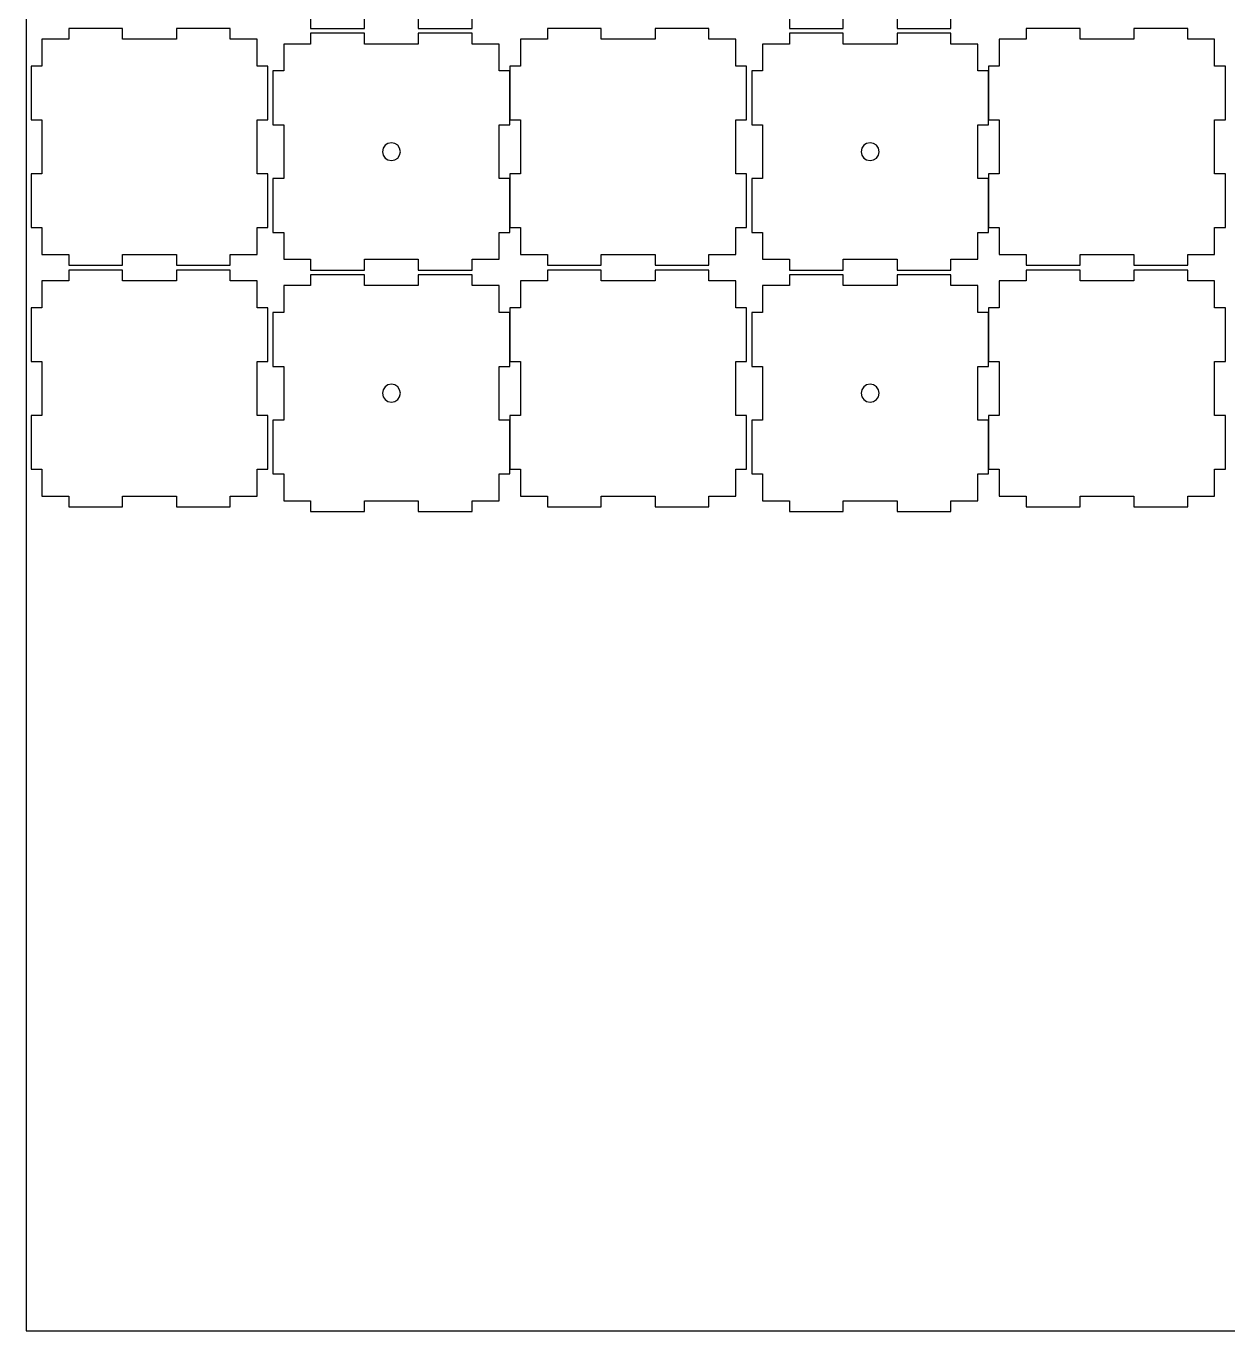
# Model space of a CAD drawing. Extents: x -14 to 2177, y -971 to 618.
# Drawn here: x 1426.9 to 1761.8, y -146.6 to 217.1 of the extents above; entities that cross this region are included whole.
import ezdxf

# ---------------------------------------------------------------- set-up
doc = ezdxf.new("R2010")
doc.units = 0

msp = doc.modelspace()

# ---------------------------------------------------------------- linework, layer by layer
at = {"layer": 'Layer 1'}
for p, q in [((1426.93, 603.437), (1426.93, -146.563)), ((1506.22, 219.451), (1506.22, 216.451)), ((1521.22, 216.451), (1521.22, 219.451)), ((1536.22, 219.451), (1536.22, 216.451)), ((1551.22, 216.451), (1551.22, 219.451)), ((1639.63, 219.451), (1639.63, 216.451)), ((1654.63, 216.451), (1654.63, 219.451)), ((1669.63, 219.451), (1669.63, 216.451)), ((1684.63, 216.451), (1684.63, 219.451)), ((1453.82, 216.451), (1438.82, 216.451)), ((1438.82, 216.451), (1438.82, 213.451)), ((1453.82, 213.451), (1453.82, 216.451)), ((1483.82, 216.451), (1468.82, 216.451)), ((1468.82, 216.451), (1468.82, 213.451)), ((1483.82, 213.451), (1483.82, 216.451)), ((1506.22, 216.451), (1521.22, 216.451)), ((1521.22, 215.118), (1506.22, 215.118)), ((1506.22, 215.118), (1506.22, 212.118)), ((1521.22, 212.118), (1521.22, 215.118)), ((1536.22, 216.451), (1551.22, 216.451)), ((1551.22, 215.118), (1536.22, 215.118)), ((1536.22, 215.118), (1536.22, 212.118)), ((1551.22, 212.118), (1551.22, 215.118)), ((1587.22, 216.451), (1572.22, 216.451)), ((1572.22, 216.451), (1572.22, 213.451)), ((1587.22, 213.451), (1587.22, 216.451)), ((1617.22, 216.451), (1602.22, 216.451)), ((1602.22, 216.451), (1602.22, 213.451)), ((1617.22, 213.451), (1617.22, 216.451)), ((1639.63, 216.451), (1654.63, 216.451)), ((1654.63, 215.118), (1639.63, 215.118)), ((1639.63, 215.118), (1639.63, 212.118)), ((1654.63, 212.118), (1654.63, 215.118)), ((1669.63, 216.451), (1684.63, 216.451)), ((1684.63, 215.118), (1669.63, 215.118)), ((1669.63, 215.118), (1669.63, 212.118)), ((1684.63, 212.118), (1684.63, 215.118)), ((1720.63, 216.451), (1705.63, 216.451)), ((1705.63, 216.451), (1705.63, 213.451)), ((1720.63, 213.451), (1720.63, 216.451)), ((1750.63, 216.451), (1735.63, 216.451)), ((1735.63, 216.451), (1735.63, 213.451)), ((1750.63, 213.451), (1750.63, 216.451)), ((1438.82, 213.451), (1431.32, 213.451)), ((1431.32, 213.451), (1431.32, 205.951)), ((1468.82, 213.451), (1453.82, 213.451)), ((1491.32, 213.451), (1483.82, 213.451)), ((1491.32, 205.951), (1491.32, 213.451)), ((1506.22, 212.118), (1498.72, 212.118)), ((1498.72, 212.118), (1498.72, 204.618)), ((1536.22, 212.118), (1521.22, 212.118)), ((1558.72, 212.118), (1551.22, 212.118)), ((1558.72, 204.618), (1558.72, 212.118)), ((1572.22, 213.451), (1564.72, 213.451)), ((1564.72, 213.451), (1564.72, 205.951)), ((1602.22, 213.451), (1587.22, 213.451)), ((1624.72, 213.451), (1617.22, 213.451)), ((1624.72, 205.951), (1624.72, 213.451)), ((1639.63, 212.118), (1632.13, 212.118)), ((1632.13, 212.118), (1632.13, 204.618)), ((1669.63, 212.118), (1654.63, 212.118)), ((1692.13, 212.118), (1684.63, 212.118)), ((1692.13, 204.618), (1692.13, 212.118)), ((1705.63, 213.451), (1698.13, 213.451)), ((1698.13, 213.451), (1698.13, 205.951)), ((1735.63, 213.451), (1720.63, 213.451)), ((1758.13, 213.451), (1750.63, 213.451)), ((1758.13, 205.951), (1758.13, 213.451)), ((1431.32, 205.951), (1428.32, 205.951)), ((1428.32, 205.951), (1428.32, 190.951)), ((1494.32, 205.951), (1491.32, 205.951)), ((1494.32, 190.951), (1494.32, 205.951)), ((1498.72, 204.618), (1495.72, 204.618)), ((1495.72, 204.618), (1495.72, 189.618)), ((1561.72, 204.618), (1558.72, 204.618)), ((1564.72, 205.951), (1561.72, 205.951)), ((1561.72, 205.951), (1561.72, 190.951)), ((1561.72, 189.618), (1561.72, 204.618)), ((1627.72, 205.951), (1624.72, 205.951)), ((1627.72, 190.951), (1627.72, 205.951)), ((1632.13, 204.618), (1629.13, 204.618)), ((1629.13, 204.618), (1629.13, 189.618)), ((1695.13, 204.618), (1692.13, 204.618)), ((1698.13, 205.951), (1695.13, 205.951)), ((1695.13, 205.951), (1695.13, 190.951)), ((1695.13, 189.618), (1695.13, 204.618)), ((1761.13, 205.951), (1758.13, 205.951)), ((1761.13, 190.951), (1761.13, 205.951)), ((1428.32, 190.951), (1431.32, 190.951)), ((1431.32, 190.951), (1431.32, 175.951)), ((1491.32, 175.951), (1491.32, 190.951)), ((1491.32, 190.951), (1494.32, 190.951)), ((1495.72, 189.618), (1498.72, 189.618)), ((1498.72, 189.618), (1498.72, 174.618)), ((1558.72, 174.618), (1558.72, 189.618)), ((1558.72, 189.618), (1561.72, 189.618)), ((1561.72, 190.951), (1564.72, 190.951)), ((1564.72, 190.951), (1564.72, 175.951)), ((1624.72, 175.951), (1624.72, 190.951)), ((1624.72, 190.951), (1627.72, 190.951)), ((1629.13, 189.618), (1632.13, 189.618)), ((1632.13, 189.618), (1632.13, 174.618)), ((1692.13, 174.618), (1692.13, 189.618)), ((1692.13, 189.618), (1695.13, 189.618)), ((1695.13, 190.951), (1698.13, 190.951)), ((1698.13, 190.951), (1698.13, 175.951)), ((1758.13, 175.951), (1758.13, 190.951)), ((1758.13, 190.951), (1761.13, 190.951)), ((1526.416464, 183.091112), (1526.22, 182.118)), ((1526.22, 182.118), (1526.416463, 181.144892)), ((1526.952237, 183.885766), (1526.416464, 183.091112)), ((1527.746892, 184.421537), (1526.952237, 183.885766)), ((1528.72, 184.618), (1527.746892, 184.421537)), ((1529.693112, 184.421536), (1528.72, 184.618)), ((1530.487766, 183.885762), (1529.693112, 184.421536)), ((1531.023537, 183.091108), (1530.487766, 183.885762)), ((1531.023536, 181.144888), (1531.22, 182.118)), ((1531.22, 182.118), (1531.023537, 183.091108)), ((1659.826464, 183.091112), (1659.63, 182.118)), ((1659.63, 182.118), (1659.826463, 181.144892)), ((1660.362238, 183.885766), (1659.826464, 183.091112)), ((1661.156892, 184.421537), (1660.362238, 183.885766)), ((1662.13, 184.618), (1661.156892, 184.421537)), ((1663.103112, 184.421536), (1662.13, 184.618)), ((1663.897766, 183.885762), (1663.103112, 184.421536)), ((1664.433537, 183.091108), (1663.897766, 183.885762)), ((1664.433536, 181.144888), (1664.63, 182.118)), ((1664.63, 182.118), (1664.433537, 183.091108)), ((1526.416463, 181.144892), (1526.952234, 180.350237)), ((1526.952234, 180.350237), (1527.746888, 179.814464)), ((1527.746888, 179.814464), (1528.72, 179.618)), ((1528.72, 179.618), (1529.693108, 179.814463)), ((1528.72, 179.618), (1528.72, 179.618)), ((1529.693108, 179.814463), (1530.487763, 180.350234)), ((1530.487763, 180.350234), (1531.023536, 181.144888)), ((1659.826463, 181.144892), (1660.362234, 180.350237)), ((1660.362234, 180.350237), (1661.156888, 179.814464)), ((1661.156888, 179.814464), (1662.13, 179.618)), ((1662.13, 179.618), (1663.103108, 179.814463)), ((1662.13, 179.618), (1662.13, 179.618)), ((1663.103108, 179.814463), (1663.897762, 180.350234)), ((1663.897762, 180.350234), (1664.433536, 181.144888)), ((1431.32, 175.951), (1428.32, 175.951)), ((1428.32, 175.951), (1428.32, 160.951)), ((1494.32, 175.951), (1491.32, 175.951)), ((1494.32, 160.951), (1494.32, 175.951)), ((1498.72, 174.618), (1495.72, 174.618)), ((1495.72, 174.618), (1495.72, 159.618)), ((1561.72, 174.618), (1558.72, 174.618)), ((1564.72, 175.951), (1561.72, 175.951)), ((1561.72, 175.951), (1561.72, 160.951)), ((1561.72, 159.618), (1561.72, 174.618)), ((1627.72, 175.951), (1624.72, 175.951)), ((1627.72, 160.951), (1627.72, 175.951)), ((1632.13, 174.618), (1629.13, 174.618)), ((1629.13, 174.618), (1629.13, 159.618)), ((1695.13, 174.618), (1692.13, 174.618)), ((1698.13, 175.951), (1695.13, 175.951)), ((1695.13, 175.951), (1695.13, 160.951)), ((1695.13, 159.618), (1695.13, 174.618)), ((1761.13, 175.951), (1758.13, 175.951)), ((1761.13, 160.951), (1761.13, 175.951)), ((1428.32, 160.951), (1431.32, 160.951)), ((1431.32, 160.951), (1431.32, 153.451)), ((1491.32, 153.451), (1491.32, 160.951)), ((1491.32, 160.951), (1494.32, 160.951)), ((1561.72, 160.951), (1564.72, 160.951)), ((1564.72, 160.951), (1564.72, 153.451)), ((1624.72, 153.451), (1624.72, 160.951)), ((1624.72, 160.951), (1627.72, 160.951)), ((1695.13, 160.951), (1698.13, 160.951)), ((1698.13, 160.951), (1698.13, 153.451)), ((1758.13, 153.451), (1758.13, 160.951)), ((1758.13, 160.951), (1761.13, 160.951)), ((1495.72, 159.618), (1498.72, 159.618)), ((1498.72, 159.618), (1498.72, 152.118)), ((1558.72, 152.118), (1558.72, 159.618)), ((1558.72, 159.618), (1561.72, 159.618)), ((1629.13, 159.618), (1632.13, 159.618)), ((1632.13, 159.618), (1632.13, 152.118)), ((1692.13, 152.118), (1692.13, 159.618)), ((1692.13, 159.618), (1695.13, 159.618)), ((1431.32, 153.451), (1438.82, 153.451)), ((1438.82, 153.451), (1438.82, 150.451)), ((1453.82, 150.451), (1453.82, 153.451)), ((1453.82, 153.451), (1468.82, 153.451)), ((1468.82, 153.451), (1468.82, 150.451)), ((1483.82, 150.451), (1483.82, 153.451)), ((1483.82, 153.451), (1491.32, 153.451)), ((1564.72, 153.451), (1572.22, 153.451)), ((1572.22, 153.451), (1572.22, 150.451)), ((1587.22, 150.451), (1587.22, 153.451)), ((1587.22, 153.451), (1602.22, 153.451)), ((1602.22, 153.451), (1602.22, 150.451)), ((1617.22, 150.451), (1617.22, 153.451)), ((1617.22, 153.451), (1624.72, 153.451)), ((1698.13, 153.451), (1705.63, 153.451)), ((1705.63, 153.451), (1705.63, 150.451)), ((1720.63, 150.451), (1720.63, 153.451)), ((1720.63, 153.451), (1735.63, 153.451)), ((1735.63, 153.451), (1735.63, 150.451)), ((1750.63, 150.451), (1750.63, 153.451)), ((1750.63, 153.451), (1758.13, 153.451)), ((1438.82, 150.451), (1453.82, 150.451)), ((1453.82, 149.118), (1438.82, 149.118)), ((1438.82, 149.118), (1438.82, 146.118)), ((1453.82, 146.118), (1453.82, 149.118)), ((1468.82, 150.451), (1483.82, 150.451)), ((1483.82, 149.118), (1468.82, 149.118)), ((1468.82, 149.118), (1468.82, 146.118)), ((1483.82, 146.118), (1483.82, 149.118)), ((1498.72, 152.118), (1506.22, 152.118)), ((1506.22, 152.118), (1506.22, 149.118)), ((1506.22, 149.118), (1521.22, 149.118)), ((1521.22, 149.118), (1521.22, 152.118)), ((1521.22, 152.118), (1536.22, 152.118)), ((1536.22, 152.118), (1536.22, 149.118)), ((1536.22, 149.118), (1551.22, 149.118)), ((1551.22, 149.118), (1551.22, 152.118)), ((1551.22, 152.118), (1558.72, 152.118)), ((1572.22, 150.451), (1587.22, 150.451)), ((1587.22, 149.118), (1572.22, 149.118)), ((1572.22, 149.118), (1572.22, 146.118)), ((1587.22, 146.118), (1587.22, 149.118)), ((1602.22, 150.451), (1617.22, 150.451)), ((1617.22, 149.118), (1602.22, 149.118)), ((1602.22, 149.118), (1602.22, 146.118)), ((1617.22, 146.118), (1617.22, 149.118)), ((1632.13, 152.118), (1639.63, 152.118)), ((1639.63, 152.118), (1639.63, 149.118)), ((1639.63, 149.118), (1654.63, 149.118)), ((1654.63, 149.118), (1654.63, 152.118)), ((1654.63, 152.118), (1669.63, 152.118)), ((1669.63, 152.118), (1669.63, 149.118)), ((1669.63, 149.118), (1684.63, 149.118)), ((1684.63, 149.118), (1684.63, 152.118)), ((1684.63, 152.118), (1692.13, 152.118)), ((1705.63, 150.451), (1720.63, 150.451)), ((1720.63, 149.118), (1705.63, 149.118)), ((1705.63, 149.118), (1705.63, 146.118)), ((1720.63, 146.118), (1720.63, 149.118)), ((1735.63, 150.451), (1750.63, 150.451)), ((1750.63, 149.118), (1735.63, 149.118)), ((1735.63, 149.118), (1735.63, 146.118)), ((1750.63, 146.118), (1750.63, 149.118)), ((1438.82, 146.118), (1431.32, 146.118)), ((1431.32, 146.118), (1431.32, 138.618)), ((1468.82, 146.118), (1453.82, 146.118)), ((1491.32, 146.118), (1483.82, 146.118)), ((1491.32, 138.618), (1491.32, 146.118)), ((1521.22, 147.784), (1506.22, 147.784)), ((1506.22, 147.784), (1506.22, 144.784)), ((1521.22, 144.784), (1521.22, 147.784)), ((1551.22, 147.784), (1536.22, 147.784)), ((1536.22, 147.784), (1536.22, 144.784)), ((1551.22, 144.784), (1551.22, 147.784)), ((1572.22, 146.118), (1564.72, 146.118)), ((1564.72, 146.118), (1564.72, 138.618)), ((1602.22, 146.118), (1587.22, 146.118)), ((1624.72, 146.118), (1617.22, 146.118)), ((1624.72, 138.618), (1624.72, 146.118)), ((1654.63, 147.784), (1639.63, 147.784)), ((1639.63, 147.784), (1639.63, 144.784)), ((1654.63, 144.784), (1654.63, 147.784)), ((1684.63, 147.784), (1669.63, 147.784)), ((1669.63, 147.784), (1669.63, 144.784)), ((1684.63, 144.784), (1684.63, 147.784)), ((1705.63, 146.118), (1698.13, 146.118)), ((1698.13, 146.118), (1698.13, 138.618)), ((1735.63, 146.118), (1720.63, 146.118)), ((1758.13, 146.118), (1750.63, 146.118)), ((1758.13, 138.618), (1758.13, 146.118)), ((1506.22, 144.784), (1498.72, 144.784)), ((1498.72, 144.784), (1498.72, 137.284)), ((1536.22, 144.784), (1521.22, 144.784)), ((1558.72, 144.784), (1551.22, 144.784)), ((1558.72, 137.284), (1558.72, 144.784)), ((1639.63, 144.784), (1632.13, 144.784)), ((1632.13, 144.784), (1632.13, 137.284)), ((1669.63, 144.784), (1654.63, 144.784)), ((1692.13, 144.784), (1684.63, 144.784)), ((1692.13, 137.284), (1692.13, 144.784)), ((1431.32, 138.618), (1428.32, 138.618)), ((1428.32, 138.618), (1428.32, 123.618)), ((1494.32, 138.618), (1491.32, 138.618)), ((1494.32, 123.618), (1494.32, 138.618)), ((1564.72, 138.618), (1561.72, 138.618)), ((1561.72, 138.618), (1561.72, 123.618)), ((1627.72, 138.618), (1624.72, 138.618)), ((1627.72, 123.618), (1627.72, 138.618)), ((1698.13, 138.618), (1695.13, 138.618)), ((1695.13, 138.618), (1695.13, 123.618)), ((1761.13, 138.618), (1758.13, 138.618)), ((1761.13, 123.618), (1761.13, 138.618)), ((1498.72, 137.284), (1495.72, 137.284)), ((1495.72, 137.284), (1495.72, 122.284)), ((1561.72, 137.284), (1558.72, 137.284)), ((1561.72, 122.284), (1561.72, 137.284)), ((1632.13, 137.284), (1629.13, 137.284)), ((1629.13, 137.284), (1629.13, 122.284)), ((1695.13, 137.284), (1692.13, 137.284)), ((1695.13, 122.284), (1695.13, 137.284)), ((1428.32, 123.618), (1431.32, 123.618)), ((1431.32, 123.618), (1431.32, 108.618)), ((1491.32, 108.618), (1491.32, 123.618)), ((1491.32, 123.618), (1494.32, 123.618)), ((1495.72, 122.284), (1498.72, 122.284)), ((1498.72, 122.284), (1498.72, 107.284)), ((1558.72, 107.284), (1558.72, 122.284)), ((1558.72, 122.284), (1561.72, 122.284)), ((1561.72, 123.618), (1564.72, 123.618)), ((1564.72, 123.618), (1564.72, 108.618)), ((1624.72, 108.618), (1624.72, 123.618)), ((1624.72, 123.618), (1627.72, 123.618)), ((1629.13, 122.284), (1632.13, 122.284)), ((1632.13, 122.284), (1632.13, 107.284)), ((1692.13, 107.284), (1692.13, 122.284)), ((1692.13, 122.284), (1695.13, 122.284)), ((1695.13, 123.618), (1698.13, 123.618)), ((1698.13, 123.618), (1698.13, 108.618)), ((1758.13, 108.618), (1758.13, 123.618)), ((1758.13, 123.618), (1761.13, 123.618)), ((1526.952237, 116.551966), (1526.416464, 115.757312)), ((1527.746892, 117.087737), (1526.952237, 116.551966)), ((1528.72, 117.2842), (1527.746892, 117.087737)), ((1529.693112, 117.087736), (1528.72, 117.2842)), ((1530.487766, 116.551963), (1529.693112, 117.087736)), ((1531.023537, 115.757308), (1530.487766, 116.551963)), ((1660.362238, 116.551966), (1659.826464, 115.757312)), ((1661.156892, 117.087737), (1660.362238, 116.551966)), ((1662.13, 117.2842), (1661.156892, 117.087737)), ((1663.103112, 117.087736), (1662.13, 117.2842)), ((1663.897766, 116.551963), (1663.103112, 117.087736)), ((1664.433537, 115.757308), (1663.897766, 116.551963)), ((1526.416464, 115.757312), (1526.22, 114.7842)), ((1526.22, 114.7842), (1526.416463, 113.811092)), ((1526.416463, 113.811092), (1526.952234, 113.016437)), ((1526.952234, 113.016437), (1527.746888, 112.480664)), ((1529.693108, 112.480663), (1530.487763, 113.016434)), ((1530.487763, 113.016434), (1531.023536, 113.811088)), ((1531.023536, 113.811088), (1531.22, 114.7842)), ((1531.22, 114.7842), (1531.023537, 115.757308)), ((1659.826464, 115.757312), (1659.63, 114.7842)), ((1659.63, 114.7842), (1659.826463, 113.811092)), ((1659.826463, 113.811092), (1660.362234, 113.016437)), ((1660.362234, 113.016437), (1661.156888, 112.480664)), ((1663.103108, 112.480663), (1663.897762, 113.016434)), ((1663.897762, 113.016434), (1664.433536, 113.811088)), ((1664.433536, 113.811088), (1664.63, 114.7842)), ((1664.63, 114.7842), (1664.433537, 115.757308)), ((1527.746888, 112.480664), (1528.72, 112.2842)), ((1528.72, 112.2842), (1529.693108, 112.480663)), ((1528.72, 112.2842), (1528.72, 112.2842)), ((1661.156888, 112.480664), (1662.13, 112.2842)), ((1662.13, 112.2842), (1663.103108, 112.480663)), ((1662.13, 112.2842), (1662.13, 112.2842)), ((1431.32, 108.618), (1428.32, 108.618)), ((1428.32, 108.618), (1428.32, 93.6177)), ((1494.32, 108.618), (1491.32, 108.618)), ((1494.32, 93.6177), (1494.32, 108.618)), ((1498.72, 107.284), (1495.72, 107.284)), ((1495.72, 107.284), (1495.72, 92.2842)), ((1561.72, 107.284), (1558.72, 107.284)), ((1564.72, 108.618), (1561.72, 108.618)), ((1561.72, 108.618), (1561.72, 93.6177)), ((1561.72, 92.2842), (1561.72, 107.284)), ((1627.72, 108.618), (1624.72, 108.618)), ((1627.72, 93.6177), (1627.72, 108.618)), ((1632.13, 107.284), (1629.13, 107.284)), ((1629.13, 107.284), (1629.13, 92.2842)), ((1695.13, 107.284), (1692.13, 107.284)), ((1698.13, 108.618), (1695.13, 108.618)), ((1695.13, 108.618), (1695.13, 93.6177)), ((1695.13, 92.2842), (1695.13, 107.284)), ((1761.13, 108.618), (1758.13, 108.618)), ((1761.13, 93.6177), (1761.13, 108.618)), ((1428.32, 93.6177), (1431.32, 93.6177)), ((1431.32, 93.6177), (1431.32, 86.1177)), ((1491.32, 86.1177), (1491.32, 93.6177)), ((1491.32, 93.6177), (1494.32, 93.6177)), ((1495.72, 92.2842), (1498.72, 92.2842)), ((1498.72, 92.2842), (1498.72, 84.7842)), ((1558.72, 84.7842), (1558.72, 92.2842)), ((1558.72, 92.2842), (1561.72, 92.2842)), ((1561.72, 93.6177), (1564.72, 93.6177)), ((1564.72, 93.6177), (1564.72, 86.1177)), ((1624.72, 86.1177), (1624.72, 93.6177)), ((1624.72, 93.6177), (1627.72, 93.6177)), ((1629.13, 92.2842), (1632.13, 92.2842)), ((1632.13, 92.2842), (1632.13, 84.7842)), ((1692.13, 84.7842), (1692.13, 92.2842)), ((1692.13, 92.2842), (1695.13, 92.2842)), ((1695.13, 93.6177), (1698.13, 93.6177)), ((1698.13, 93.6177), (1698.13, 86.1177)), ((1758.13, 86.1177), (1758.13, 93.6177)), ((1758.13, 93.6177), (1761.13, 93.6177)), ((1431.32, 86.1177), (1438.82, 86.1177)), ((1438.82, 86.1177), (1438.82, 83.1177)), ((1453.82, 83.1177), (1453.82, 86.1177)), ((1453.82, 86.1177), (1468.82, 86.1177)), ((1468.82, 86.1177), (1468.82, 83.1177)), ((1483.82, 83.1177), (1483.82, 86.1177)), ((1483.82, 86.1177), (1491.32, 86.1177)), ((1498.72, 84.7842), (1506.22, 84.7842)), ((1506.22, 84.7842), (1506.22, 81.7842)), ((1521.22, 81.7842), (1521.22, 84.7842)), ((1521.22, 84.7842), (1536.22, 84.7842)), ((1536.22, 84.7842), (1536.22, 81.7842)), ((1551.22, 81.7842), (1551.22, 84.7842)), ((1551.22, 84.7842), (1558.72, 84.7842)), ((1564.72, 86.1177), (1572.22, 86.1177)), ((1572.22, 86.1177), (1572.22, 83.1177)), ((1587.22, 83.1177), (1587.22, 86.1177)), ((1587.22, 86.1177), (1602.22, 86.1177)), ((1602.22, 86.1177), (1602.22, 83.1177)), ((1617.22, 83.1177), (1617.22, 86.1177)), ((1617.22, 86.1177), (1624.72, 86.1177)), ((1632.13, 84.7842), (1639.63, 84.7842)), ((1639.63, 84.7842), (1639.63, 81.7842)), ((1654.63, 81.7842), (1654.63, 84.7842)), ((1654.63, 84.7842), (1669.63, 84.7842)), ((1669.63, 84.7842), (1669.63, 81.7842)), ((1684.63, 81.7842), (1684.63, 84.7842)), ((1684.63, 84.7842), (1692.13, 84.7842)), ((1698.13, 86.1177), (1705.63, 86.1177)), ((1705.63, 86.1177), (1705.63, 83.1177)), ((1720.63, 83.1177), (1720.63, 86.1177)), ((1720.63, 86.1177), (1735.63, 86.1177)), ((1735.63, 86.1177), (1735.63, 83.1177)), ((1750.63, 83.1177), (1750.63, 86.1177)), ((1750.63, 86.1177), (1758.13, 86.1177)), ((1438.82, 83.1177), (1453.82, 83.1177)), ((1468.82, 83.1177), (1483.82, 83.1177)), ((1506.22, 81.7842), (1521.22, 81.7842)), ((1536.22, 81.7842), (1551.22, 81.7842)), ((1572.22, 83.1177), (1587.22, 83.1177)), ((1602.22, 83.1177), (1617.22, 83.1177)), ((1639.63, 81.7842), (1654.63, 81.7842)), ((1669.63, 81.7842), (1684.63, 81.7842)), ((1705.63, 83.1177), (1720.63, 83.1177)), ((1735.63, 83.1177), (1750.63, 83.1177)), ((1426.93, -146.563), (2176.94, -146.563))]:
    msp.add_line(p, q, dxfattribs=at)

doc.saveas('drawing.dxf')
